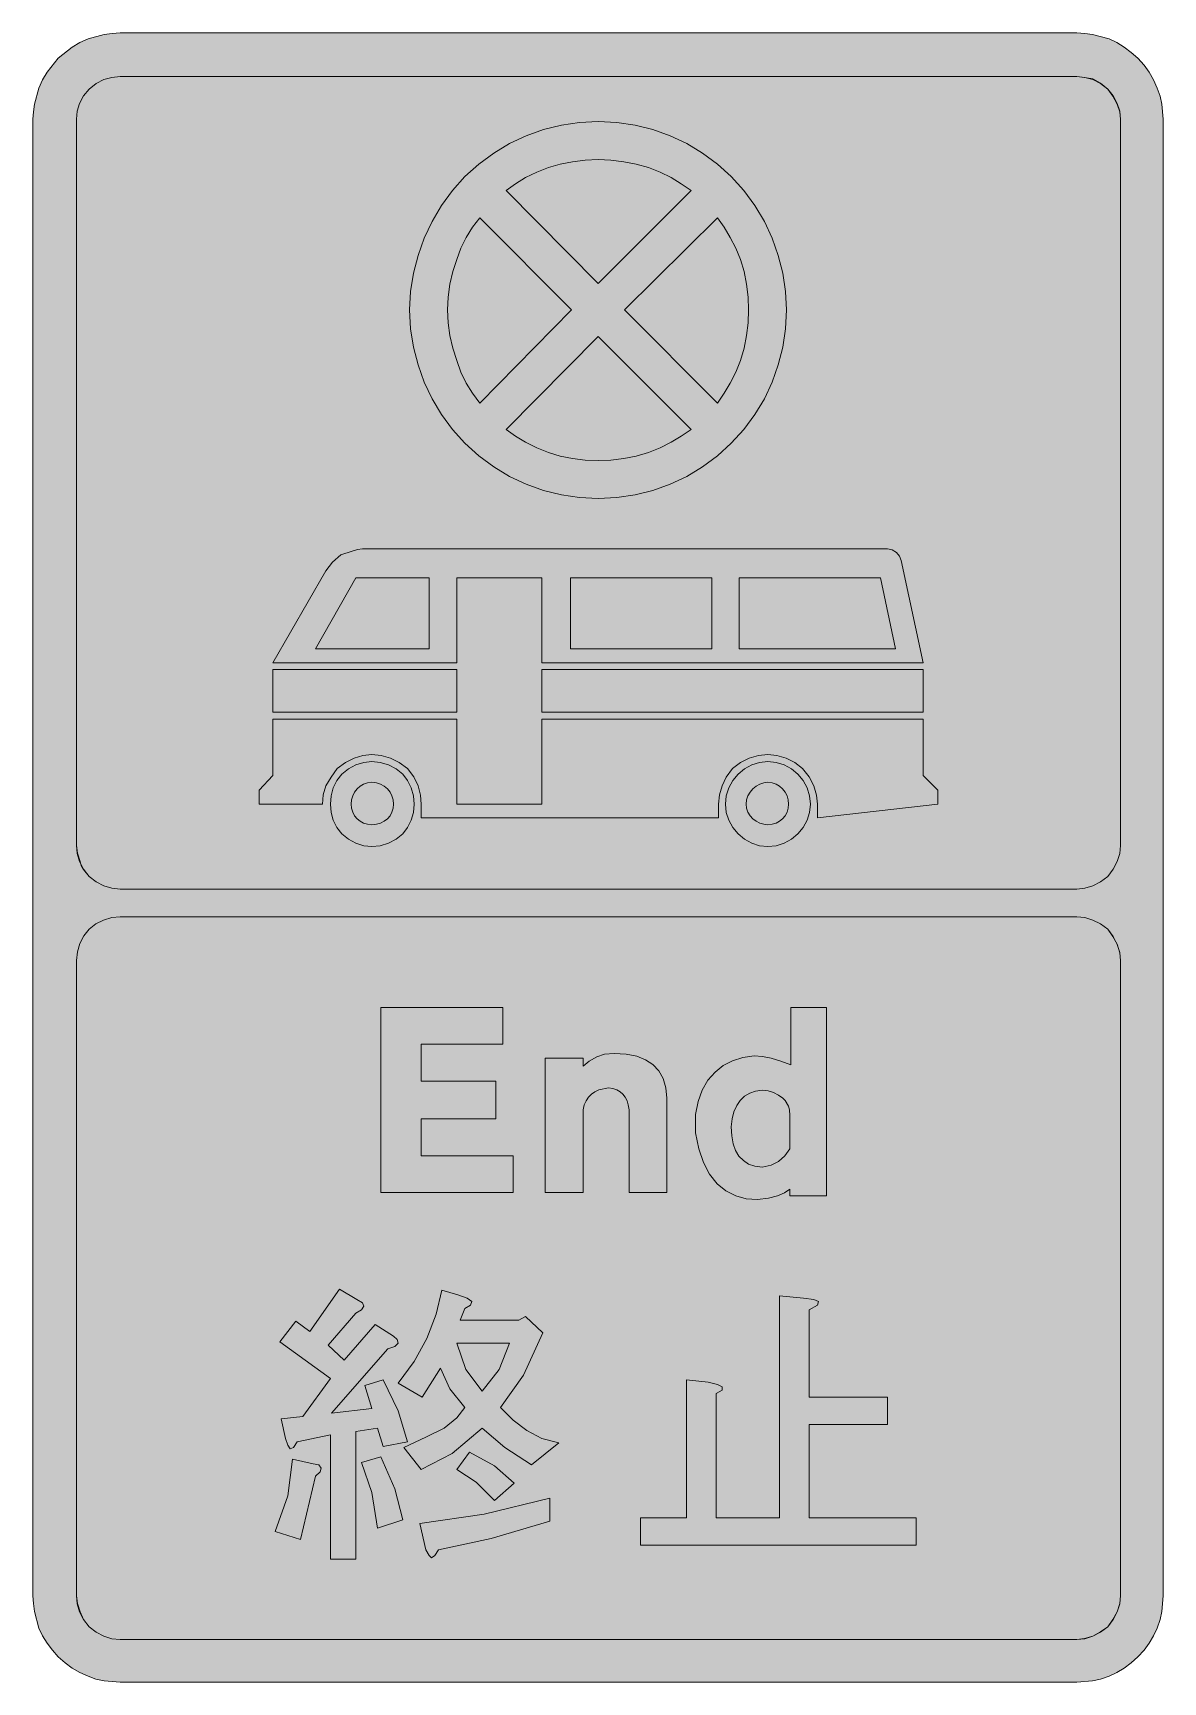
# Model space of a CAD drawing. Header units: metres. Extents: x 196 to 373, y 6 to 264.
import ezdxf

# ---------------------------------------------------------------- set-up
doc = ezdxf.new("R2010")
doc.units = ezdxf.units.M
for name, color, linetype, true_color in [('FILL_BLACK_000000', 7, 'Continuous', 0x000000), ('FILL_BLUE_0000FF', 7, 'Continuous', 0x0000ff), ('FILL_RED_FF0000', 7, 'Continuous', 0xff0000), ('FILL_WHITE_FFFFFF', 7, 'Continuous', 0xffffff), ('FILL_YELLOW_FFFF00', 7, 'Continuous', 0xffff00)]:
    doc.layers.add(name, color=color, linetype=linetype, true_color=true_color)

msp = doc.modelspace()

# ---------------------------------------------------------------- hatches: boundary and pattern name
at = {"layer": 'FILL_BLACK_000000', "true_color": 0x000000}
h = msp.add_hatch(color=7, dxfattribs=at)
h.dxf.hatch_style = 1
h.paths.add_polyline_path([(362.27, 263.63), (364.86, 262.98), (366.07, 262.38), (367.25, 261.65), (368.35, 260.83), (369.36, 259.92), (370.34, 258.83), (371.16, 257.72), (371.84, 256.53), (372.42, 255.24), (372.86, 254), (373.14, 252.74), (373.32, 250.38), (373.32, 19.08), (373.14, 16.63), (372.86, 15.36), (372.42, 14.04), (371.84, 12.83), (371.16, 11.66), (370.34, 10.55), (369.36, 9.54), (368.35, 8.56), (367.25, 7.74), (366.07, 7.06), (364.86, 6.48), (363.54, 6.04), (362.27, 5.76), (359.82, 5.58), (209.88, 5.58), (207.36, 5.76), (206.08, 6.04), (204.84, 6.48), (203.55, 7.06), (202.37, 7.74), (201.25, 8.56), (200.16, 9.54), (199.25, 10.55), (198.43, 11.66), (197.7, 12.83), (197.1, 14.04), (196.45, 16.63), (196.26, 17.86), (196.2, 19.08), (196.2, 250.38), (196.26, 251.52), (196.45, 252.74), (197.1, 255.24), (197.7, 256.53), (198.43, 257.72), (200.16, 259.92), (202.37, 261.65), (203.55, 262.38), (204.84, 262.98), (207.36, 263.63), (208.64, 263.82), (209.88, 263.88), (359.82, 263.88), (361.04, 263.82), (362.27, 263.63)])
h.paths.add_polyline_path([(206.13, 255.98), (205.02, 255.06), (204.1, 254.03), (203.49, 252.86), (203.15, 251.62), (203.04, 250.38), (203.04, 136.62), (203.15, 135.38), (203.49, 134.12), (204.1, 132.9), (205.02, 131.76), (206.13, 130.92), (207.32, 130.3), (208.56, 129.91), (209.88, 129.78), (359.82, 129.78), (361.06, 129.91), (362.32, 130.3), (363.54, 130.92), (364.68, 131.76), (365.52, 132.9), (366.14, 134.12), (366.53, 135.38), (366.66, 136.62), (366.66, 250.38), (366.53, 251.62), (366.14, 252.86), (365.52, 254.03), (364.68, 255.06), (363.54, 255.98), (362.32, 256.59), (361.06, 256.93), (359.82, 257.04), (209.88, 257.04), (208.56, 256.93), (207.32, 256.59), (206.13, 255.98)], flags=16)
h.paths.add_polyline_path([(207.25, 124.94), (206.06, 124.32), (205.02, 123.48), (204.18, 122.44), (203.56, 121.25), (203.17, 119.96), (203.04, 118.62), (203.04, 19.08), (203.15, 17.84), (203.49, 16.58), (204.1, 15.36), (205.02, 14.22), (206.13, 13.38), (207.32, 12.76), (208.56, 12.37), (209.88, 12.24), (359.82, 12.24), (361.06, 12.37), (362.32, 12.76), (363.54, 13.38), (364.68, 14.22), (365.52, 15.36), (366.14, 16.58), (366.53, 17.84), (366.66, 19.08), (366.66, 118.62), (366.53, 119.81), (366.12, 121.14), (365.47, 122.38), (364.68, 123.48), (363.54, 124.32), (362.32, 124.94), (361.06, 125.33), (359.82, 125.46), (209.88, 125.46), (208.54, 125.33), (207.25, 124.94)], flags=16)
h = msp.add_hatch(color=7, dxfattribs=at)
h.dxf.hatch_style = 1
h.paths.add_polyline_path([(332.28, 181.26), (335.7, 165.24), (275.94, 165.24), (275.94, 178.56), (262.62, 178.56), (262.62, 165.24), (233.82, 165.24), (242.1, 179.64), (243.13, 180.97), (244.44, 182.16), (246.24, 182.7), (247.05, 182.95), (247.86, 183.06), (330.12, 183.06), (330.89, 182.91), (331.54, 182.5), (332.02, 181.92), (332.28, 181.26)])
h.paths.add_polyline_path([(302.58, 178.56), (280.44, 178.56), (280.44, 167.4), (302.58, 167.4), (302.58, 178.56)], flags=16)
h.paths.add_polyline_path([(331.38, 167.4), (329.04, 178.56), (306.9, 178.56), (306.9, 167.4), (331.38, 167.4)], flags=16)
h.paths.add_polyline_path([(246.78, 178.56), (240.48, 167.4), (258.3, 167.4), (258.3, 178.56), (246.78, 178.56)], flags=16)
h = msp.add_hatch(color=7, dxfattribs=at)
h.dxf.hatch_style = 1
h.paths.add_polyline_path([(262.62, 164.16), (262.62, 157.5), (233.82, 157.5), (233.82, 164.16), (262.62, 164.16)])
h = msp.add_hatch(color=7, dxfattribs=at)
h.dxf.hatch_style = 1
h.paths.add_polyline_path([(335.7, 164.16), (335.7, 157.5), (275.94, 157.5), (275.94, 164.16), (335.7, 164.16)])
h = msp.add_hatch(color=7, dxfattribs=at)
h.dxf.hatch_style = 1
h.paths.add_polyline_path([(338.04, 145.26), (338.04, 143.1), (319.14, 140.94), (319.14, 143.1), (319, 144.5), (318.58, 145.96), (317.85, 147.38), (316.8, 148.68), (315.6, 149.63), (314.23, 150.3), (312.8, 150.71), (311.4, 150.84), (309.92, 150.71), (308.47, 150.3), (307.1, 149.63), (305.82, 148.68), (304.87, 147.33), (304.2, 145.98), (303.79, 144.54), (303.66, 143.1), (303.66, 140.94), (257.04, 140.94), (257.04, 143.1), (256.93, 144.5), (256.57, 145.96), (255.9, 147.38), (254.88, 148.68), (253.6, 149.63), (252.22, 150.3), (250.78, 150.71), (249.3, 150.84), (247.92, 150.71), (246.53, 150.3), (245.17, 149.63), (243.9, 148.68), (242.93, 147.33), (242.1, 145.98), (241.69, 144.54), (241.56, 143.1), (231.66, 143.1), (231.66, 145.26), (233.82, 147.6), (233.82, 156.42), (262.62, 156.42), (262.62, 143.1), (275.94, 143.1), (275.94, 156.42), (335.7, 156.42), (335.7, 147.6), (338.04, 145.26)])
h = msp.add_hatch(color=7, dxfattribs=at)
h.dxf.hatch_style = 1
h.paths.add_polyline_path([(255.47, 140.56), (254.9, 139.43), (254.16, 138.42), (253.12, 137.58), (251.93, 136.96), (250.64, 136.57), (249.3, 136.44), (248.06, 136.57), (246.83, 136.96), (245.66, 137.58), (244.62, 138.42), (243.81, 139.43), (243.25, 140.56), (242.92, 141.79), (242.82, 143.1), (242.92, 144.41), (243.25, 145.64), (243.81, 146.77), (244.62, 147.78), (245.66, 148.62), (246.83, 149.24), (248.06, 149.63), (249.3, 149.76), (250.64, 149.63), (251.93, 149.24), (253.12, 148.62), (254.16, 147.78), (254.9, 146.77), (255.47, 145.64), (255.83, 144.41), (255.96, 143.1), (255.83, 141.79), (255.47, 140.56)])
h.paths.add_polyline_path([(252.46, 144.39), (252.16, 144.97), (251.75, 145.48), (251.25, 145.91), (250.67, 146.24), (250.02, 146.45), (249.3, 146.52), (248.64, 146.45), (248.03, 146.24), (247.48, 145.91), (247.01, 145.48), (246.61, 144.97), (246.31, 144.39), (246.13, 143.76), (246.06, 143.1), (246.13, 142.44), (246.31, 141.83), (246.61, 141.28), (247.01, 140.8), (247.48, 140.41), (248.03, 140.11), (248.64, 139.93), (249.3, 139.86), (250.02, 139.93), (250.67, 140.11), (251.25, 140.41), (251.75, 140.8), (252.16, 141.28), (252.46, 141.83), (252.65, 142.44), (252.72, 143.1), (252.65, 143.76), (252.46, 144.39)], flags=16)
h = msp.add_hatch(color=7, dxfattribs=at)
h.dxf.hatch_style = 1
h.paths.add_polyline_path([(317.54, 140.56), (316.92, 139.43), (316.08, 138.42), (315.07, 137.58), (313.94, 136.96), (312.71, 136.57), (311.4, 136.44), (310.09, 136.57), (308.86, 136.96), (307.73, 137.58), (306.72, 138.42), (305.88, 139.43), (305.26, 140.56), (304.87, 141.79), (304.74, 143.1), (304.87, 144.41), (305.26, 145.64), (305.88, 146.77), (306.72, 147.78), (307.73, 148.62), (308.86, 149.24), (310.09, 149.63), (311.4, 149.76), (312.71, 149.63), (313.94, 149.24), (315.07, 148.62), (316.08, 147.78), (316.92, 146.77), (317.54, 145.64), (317.93, 144.41), (318.06, 143.1), (317.93, 141.79), (317.54, 140.56)])
h.paths.add_polyline_path([(314.39, 144.39), (314.09, 144.97), (313.69, 145.48), (313.22, 145.91), (312.67, 146.24), (312.06, 146.45), (311.4, 146.52), (310.74, 146.45), (310.11, 146.24), (309.53, 145.91), (309.01, 145.48), (308.59, 144.97), (308.26, 144.39), (308.05, 143.76), (307.98, 143.1), (308.05, 142.44), (308.26, 141.83), (308.59, 141.28), (309.01, 140.8), (309.53, 140.41), (310.11, 140.11), (310.74, 139.93), (311.4, 139.86), (312.06, 139.93), (312.67, 140.11), (313.22, 140.41), (313.69, 140.8), (314.09, 141.28), (314.39, 141.83), (314.57, 142.44), (314.64, 143.1), (314.57, 143.76), (314.39, 144.39)], flags=16)
h = msp.add_hatch(color=7, dxfattribs=at)
h.dxf.hatch_style = 1
h.paths.add_polyline_path([(257.04, 88.02), (271.44, 88.02), (271.44, 82.26), (250.74, 82.26), (250.74, 111.24), (269.82, 111.24), (269.82, 105.48), (257.04, 105.48), (257.04, 99.72), (268.74, 99.72), (268.74, 93.78), (257.04, 93.78), (257.04, 88.02)])
h = msp.add_hatch(color=7, dxfattribs=at)
h.dxf.hatch_style = 1
h.paths.add_polyline_path([(320.58, 111.24), (320.58, 81.72), (314.82, 81.72), (314.82, 82.8), (314.01, 82.19), (312.91, 81.72), (311.5, 81.38), (309.78, 81.18), (308, 81.28), (306.34, 81.72), (304.81, 82.51), (303.44, 83.63), (302.25, 85.11), (301.27, 86.93), (300.54, 89.1), (300.06, 91.62), (300.06, 94.5), (300.46, 96.53), (301.11, 98.31), (302, 99.84), (303.1, 101.12), (304.39, 102.14), (305.86, 102.9), (307.48, 103.42), (309.24, 103.68), (310.52, 103.58), (311.92, 103.3), (313.42, 102.84), (315, 102.24), (315, 111.24), (320.58, 111.24)])
h.paths.add_polyline_path([(314.8, 95.18), (314.64, 95.76), (314.1, 96.66), (313.74, 97.02), (313.03, 97.52), (312.26, 97.92), (311.41, 98.18), (310.5, 98.28), (309.47, 98.13), (308.55, 97.81), (307.74, 97.33), (307.06, 96.68), (306.5, 95.88), (306.07, 94.91), (305.78, 93.79), (305.64, 92.52), (305.72, 91.12), (305.94, 89.89), (306.32, 88.83), (306.85, 87.95), (307.54, 87.25), (308.37, 86.72), (309.36, 86.38), (310.5, 86.22), (311.88, 86.52), (313.07, 87.12), (314.04, 87.99), (314.82, 89.1), (314.82, 94.32), (314.8, 95.18)], flags=16)
h = msp.add_hatch(color=7, dxfattribs=at)
h.dxf.hatch_style = 1
h.paths.add_polyline_path([(289.51, 95.98), (289.32, 96.64), (289.04, 97.2), (288.67, 97.67), (288.23, 98.05), (287.7, 98.33), (287.08, 98.53), (286.38, 98.64), (284.9, 98.33), (284.27, 98.05), (283.72, 97.67), (283.26, 97.2), (282.89, 96.64), (282.6, 95.98), (282.42, 95.22), (282.42, 82.26), (276.48, 82.26), (276.48, 103.32), (282.42, 103.32), (282.42, 102.06), (283.36, 102.85), (284.58, 103.5), (285.79, 103.91), (287.28, 104.04), (289.18, 103.93), (290.83, 103.6), (292.23, 103.05), (293.38, 102.29), (294.28, 101.3), (294.95, 100.09), (295.37, 98.67), (295.56, 97.02), (295.56, 82.26), (289.62, 82.26), (289.62, 94.5), (289.62, 94.57), (289.62, 94.68), (289.62, 95.04), (289.62, 95.11), (289.62, 95.22), (289.51, 95.98)])
h = msp.add_hatch(color=7, dxfattribs=at)
h.dxf.hatch_style = 1
h.paths.add_polyline_path([(247.86, 64.98), (248.04, 64.44), (247.68, 63.9), (246.78, 63.36), (242.46, 58.32), (244.98, 55.98), (249.84, 61.56), (252.72, 59.76), (253.26, 59.22), (253.44, 58.68), (252.9, 58.14), (251.82, 57.78), (243, 47.7), (249.3, 48.42), (248.22, 52.02), (251.1, 52.92), (253.44, 48.06), (254.88, 43.2), (251.1, 42.48), (250.2, 45.36), (246.78, 44.82), (246.78, 24.84), (242.82, 24.84), (242.82, 44.28), (237.6, 43.2), (237.06, 42.3), (236.52, 42.12), (236.16, 42.66), (235.8, 43.74), (235.08, 46.8), (238.5, 47.16), (242.82, 53.1), (234.9, 58.86), (237.42, 62.1), (239.58, 60.48), (244.26, 67.14), (246.96, 65.52), (247.86, 64.98)])
h = msp.add_hatch(color=7, dxfattribs=at)
h.dxf.hatch_style = 1
h.paths.add_polyline_path([(264.96, 65.16), (264.78, 64.62), (263.88, 64.08), (263.16, 62.28), (272.34, 62.28), (273.42, 62.82), (276.12, 60.3), (273.06, 53.64), (269.46, 48.6), (271.44, 46.62), (273.6, 45), (275.94, 43.74), (278.64, 43.02), (274.32, 39.6), (270.18, 42.3), (266.58, 45.36), (261.9, 41.4), (257.04, 38.88), (254.34, 42.3), (257.76, 43.92), (260.64, 45.36), (262.62, 46.98), (263.88, 48.6), (261.54, 51.48), (260.1, 54.72), (257.22, 50.22), (253.44, 52.38), (255.96, 55.8), (257.94, 59.4), (259.38, 63.18), (260.28, 66.96), (262.8, 66.24), (264.24, 65.7), (264.96, 65.16)])
h.paths.add_polyline_path([(266.58, 51.12), (269.28, 54.54), (270.9, 58.68), (262.62, 58.68), (264.06, 54.54), (266.58, 51.12)], flags=16)
h = msp.add_hatch(color=7, dxfattribs=at)
h.dxf.hatch_style = 1
h.paths.add_polyline_path([(318.6, 65.52), (319.32, 65.16), (319.14, 64.62), (317.88, 63.9), (317.88, 50.22), (330.12, 50.22), (330.12, 45.9), (317.88, 45.9), (317.88, 31.32), (334.62, 31.32), (334.62, 27), (291.42, 27), (291.42, 31.32), (298.62, 31.32), (298.62, 52.92), (302.04, 52.56), (303.48, 52.2), (304.2, 51.84), (304.2, 51.3), (303.3, 50.76), (303.3, 31.32), (313.2, 31.32), (313.2, 66.06), (316.98, 65.7), (318.6, 65.52)])
h = msp.add_hatch(color=7, dxfattribs=at)
h.dxf.hatch_style = 1
h.paths.add_polyline_path([(268.56, 39.42), (271.62, 36.72), (268.56, 34.02), (265.68, 36.9), (262.62, 38.88), (264.6, 41.58), (268.56, 39.42)])
h = msp.add_hatch(color=7, dxfattribs=at)
h.dxf.hatch_style = 1
h.paths.add_polyline_path([(241.02, 39.6), (241.38, 39.06), (241.2, 38.52), (240.48, 37.8), (238.14, 27.9), (234.18, 29.16), (236.16, 34.74), (236.88, 40.5), (240.12, 39.78), (241.02, 39.6)])
h = msp.add_hatch(color=7, dxfattribs=at)
h.dxf.hatch_style = 1
h.paths.add_polyline_path([(252.9, 35.82), (254.16, 30.96), (250.2, 29.7), (249.3, 35.28), (247.68, 39.96), (250.74, 40.86), (252.9, 35.82)])
h = msp.add_hatch(color=7, dxfattribs=at)
h.dxf.hatch_style = 1
h.paths.add_polyline_path([(266.94, 31.86), (277.2, 34.38), (277.2, 30.78), (268.02, 28.08), (259.74, 26.28), (259.2, 25.38), (258.66, 25.02), (258.3, 25.38), (257.76, 26.28), (256.86, 30.42), (266.94, 31.86)])
at = {"layer": 'FILL_BLUE_0000FF', "true_color": 0x0000ff}
h = msp.add_hatch(color=7, dxfattribs=at)
h.dxf.hatch_style = 1
h.paths.add_polyline_path([(271.81, 240.26), (273.42, 241.22), (275.17, 242.08), (277.02, 242.82), (278.84, 243.32), (280.75, 243.72), (282.74, 243.98), (284.76, 244.08), (286.78, 243.98), (288.79, 243.72), (290.76, 243.32), (292.68, 242.82), (294.51, 242.08), (296.21, 241.22), (297.82, 240.26), (299.34, 239.22), (284.76, 224.64), (270.36, 239.22), (271.81, 240.26)])
h = msp.add_hatch(color=7, dxfattribs=at)
h.dxf.hatch_style = 1
h.paths.add_polyline_path([(265.08, 207.44), (264.08, 209.05), (263.26, 210.75), (262.62, 212.58), (262.02, 214.5), (261.56, 216.47), (261.28, 218.48), (261.18, 220.5), (261.28, 222.52), (261.56, 224.53), (262.02, 226.5), (262.62, 228.42), (263.26, 230.17), (264.08, 231.86), (265.08, 233.46), (266.22, 234.9), (280.62, 220.5), (266.22, 205.92), (265.08, 207.44)])
h = msp.add_hatch(color=7, dxfattribs=at)
h.dxf.hatch_style = 1
h.paths.add_polyline_path([(288.9, 220.5), (303.48, 234.9), (304.52, 233.46), (305.48, 231.86), (306.34, 230.17), (307.08, 228.42), (307.66, 226.5), (308.05, 224.53), (308.27, 222.52), (308.34, 220.5), (308.27, 218.48), (308.05, 216.47), (307.66, 214.5), (307.08, 212.58), (306.34, 210.75), (305.48, 209.05), (304.52, 207.44), (303.48, 205.92), (288.9, 220.5)])
h = msp.add_hatch(color=7, dxfattribs=at)
h.dxf.hatch_style = 1
h.paths.add_polyline_path([(284.76, 216.36), (299.34, 201.78), (297.82, 200.74), (296.21, 199.78), (294.51, 198.92), (292.68, 198.18), (290.76, 197.6), (288.79, 197.21), (286.78, 196.99), (284.76, 196.92), (282.74, 196.99), (280.75, 197.21), (278.84, 197.6), (277.02, 198.18), (275.17, 198.92), (273.42, 199.78), (271.81, 200.74), (270.36, 201.78), (284.76, 216.36)])
at = {"layer": 'FILL_RED_FF0000', "true_color": 0xff0000}
h = msp.add_hatch(color=7, dxfattribs=at)
h.dxf.hatch_style = 1
h.paths.add_polyline_path([(314.14, 217.56), (313.71, 214.68), (313.02, 211.88), (312.05, 209.18), (310.83, 206.59), (309.34, 204.12), (307.61, 201.79), (305.64, 199.62), (303.47, 197.65), (301.14, 195.92), (298.67, 194.43), (296.08, 193.21), (293.38, 192.24), (290.58, 191.55), (287.7, 191.12), (284.76, 190.98), (281.87, 191.12), (279.02, 191.55), (276.22, 192.24), (273.51, 193.21), (270.9, 194.43), (268.41, 195.92), (266.06, 197.65), (263.88, 199.62), (261.96, 201.79), (260.25, 204.12), (258.77, 206.59), (257.53, 209.18), (256.55, 211.88), (255.83, 214.68), (255.39, 217.56), (255.24, 220.5), (255.39, 223.39), (255.83, 226.24), (256.55, 229.04), (257.53, 231.75), (258.77, 234.36), (260.25, 236.85), (261.96, 239.2), (263.88, 241.38), (266.06, 243.35), (268.41, 245.08), (270.9, 246.57), (273.51, 247.79), (276.22, 248.76), (279.02, 249.45), (281.87, 249.88), (284.76, 250.02), (287.7, 249.88), (290.58, 249.45), (293.38, 248.76), (296.08, 247.79), (298.67, 246.57), (301.14, 245.08), (303.47, 243.35), (305.64, 241.38), (307.61, 239.2), (309.34, 236.85), (310.83, 234.36), (312.05, 231.75), (313.02, 229.04), (313.71, 226.24), (314.14, 223.39), (314.28, 220.5), (314.14, 217.56)])
at = {"layer": 'FILL_WHITE_FFFFFF', "true_color": 0xffffff}
h = msp.add_hatch(color=7, dxfattribs=at)
h.dxf.hatch_style = 1
h.paths.add_polyline_path([(359.82, 125.46), (361.06, 125.33), (362.32, 124.94), (363.54, 124.32), (364.68, 123.48), (365.52, 122.34), (366.14, 121.12), (366.53, 119.86), (366.66, 118.62), (366.66, 19.08), (366.53, 17.89), (366.12, 16.56), (365.47, 15.39), (364.68, 14.22), (363.51, 13.43), (362.34, 12.78), (361.01, 12.38), (359.82, 12.24), (209.88, 12.24), (208.56, 12.37), (207.32, 12.76), (206.13, 13.38), (205.02, 14.22), (204.1, 15.39), (203.58, 16.56), (203.18, 17.89), (203.04, 19.08), (203.04, 118.62), (203.17, 119.96), (203.56, 121.25), (204.18, 122.44), (205.02, 123.48), (206.06, 124.32), (207.25, 124.94), (208.54, 125.33), (209.88, 125.46), (359.82, 125.46)])
at = {"layer": 'FILL_YELLOW_FFFF00', "true_color": 0xffff00}
h = msp.add_hatch(color=7, dxfattribs=at)
h.dxf.hatch_style = 1
h.paths.add_polyline_path([(359.82, 257.04), (361.01, 256.93), (362.34, 256.68), (363.51, 256), (364.68, 255.06), (365.47, 253.96), (366.12, 252.72), (366.53, 251.55), (366.66, 250.38), (366.66, 136.62), (366.53, 135.38), (366.14, 134.12), (365.52, 132.9), (364.68, 131.76), (363.54, 130.92), (362.32, 130.3), (361.06, 129.91), (359.82, 129.78), (209.88, 129.78), (208.56, 129.91), (207.32, 130.3), (206.13, 130.92), (205.02, 131.76), (204.1, 132.86), (203.78, 133.46), (203.58, 134.1), (203.18, 135.43), (203.04, 136.62), (203.04, 250.38), (203.15, 251.62), (203.49, 252.85), (204.1, 254.02), (205.02, 255.06), (206.13, 255.98), (207.32, 256.59), (208.56, 256.93), (209.88, 257.04), (359.82, 257.04)])

# ---------------------------------------------------------------- linework, layer by layer
at = {"layer": 'FILL_BLACK_000000', "lineweight": 0, "true_color": 0x000000}
for points in [[(362.27, 263.63), (364.86, 262.98), (366.07, 262.38), (367.25, 261.65), (368.35, 260.83), (369.36, 259.92), (370.34, 258.83), (371.16, 257.72), (371.84, 256.53), (372.42, 255.24), (372.86, 254), (373.14, 252.74), (373.32, 250.38), (373.32, 19.08), (373.14, 16.63), (372.86, 15.36), (372.42, 14.04), (371.84, 12.83), (371.16, 11.66), (370.34, 10.55), (369.36, 9.54), (368.35, 8.56), (367.25, 7.74), (366.07, 7.06), (364.86, 6.48), (363.54, 6.04), (362.27, 5.76), (359.82, 5.58), (209.88, 5.58), (207.36, 5.76), (206.08, 6.04), (204.84, 6.48), (203.55, 7.06), (202.37, 7.74), (201.25, 8.56), (200.16, 9.54), (199.25, 10.55), (198.43, 11.66), (197.7, 12.83), (197.1, 14.04), (196.45, 16.63), (196.26, 17.86), (196.2, 19.08), (196.2, 250.38), (196.26, 251.52), (196.45, 252.74), (197.1, 255.24), (197.7, 256.53), (198.43, 257.72), (200.16, 259.92), (202.37, 261.65), (203.55, 262.38), (204.84, 262.98), (207.36, 263.63), (208.64, 263.82), (209.88, 263.88), (359.82, 263.88), (361.04, 263.82)], [(206.13, 255.98), (205.02, 255.06), (204.1, 254.03), (203.49, 252.86), (203.15, 251.62), (203.04, 250.38), (203.04, 136.62), (203.15, 135.38), (203.49, 134.12), (204.1, 132.9), (205.02, 131.76), (206.13, 130.92), (207.32, 130.3), (208.56, 129.91), (209.88, 129.78), (359.82, 129.78), (361.06, 129.91), (362.32, 130.3), (363.54, 130.92), (364.68, 131.76), (365.52, 132.9), (366.14, 134.12), (366.53, 135.38), (366.66, 136.62), (366.66, 250.38), (366.53, 251.62), (366.14, 252.86), (365.52, 254.03), (364.68, 255.06), (363.54, 255.98), (362.32, 256.59), (361.06, 256.93), (359.82, 257.04), (209.88, 257.04), (208.56, 256.93), (207.32, 256.59)], [(332.28, 181.26), (335.7, 165.24), (275.94, 165.24), (275.94, 178.56), (262.62, 178.56), (262.62, 165.24), (233.82, 165.24), (242.1, 179.64), (243.13, 180.97), (244.44, 182.16), (246.24, 182.7), (247.05, 182.95), (247.86, 183.06), (330.12, 183.06), (330.89, 182.91), (331.54, 182.5), (332.02, 181.92)], [(246.78, 178.56), (240.48, 167.4), (258.3, 167.4), (258.3, 178.56)], [(302.58, 178.56), (280.44, 178.56), (280.44, 167.4), (302.58, 167.4)], [(331.38, 167.4), (329.04, 178.56), (306.9, 178.56), (306.9, 167.4)], [(262.62, 164.16), (262.62, 157.5), (233.82, 157.5), (233.82, 164.16)], [(335.7, 164.16), (335.7, 157.5), (275.94, 157.5), (275.94, 164.16)], [(338.04, 145.26), (338.04, 143.1), (319.14, 140.94), (319.14, 143.1), (319, 144.5), (318.58, 145.96), (317.85, 147.38), (316.8, 148.68), (315.6, 149.63), (314.23, 150.3), (312.8, 150.71), (311.4, 150.84), (309.92, 150.71), (308.47, 150.3), (307.1, 149.63), (305.82, 148.68), (304.87, 147.33), (304.2, 145.98), (303.79, 144.54), (303.66, 143.1), (303.66, 140.94), (257.04, 140.94), (257.04, 143.1), (256.93, 144.5), (256.57, 145.96), (255.9, 147.38), (254.88, 148.68), (253.6, 149.63), (252.22, 150.3), (250.78, 150.71), (249.3, 150.84), (247.92, 150.71), (246.53, 150.3), (245.17, 149.63), (243.9, 148.68), (242.93, 147.33), (242.1, 145.98), (241.69, 144.54), (241.56, 143.1), (231.66, 143.1), (231.66, 145.26), (233.82, 147.6), (233.82, 156.42), (262.62, 156.42), (262.62, 143.1), (275.94, 143.1), (275.94, 156.42), (335.7, 156.42), (335.7, 147.6)], [(255.47, 140.56), (254.9, 139.43), (254.16, 138.42), (253.12, 137.58), (251.93, 136.96), (250.64, 136.57), (249.3, 136.44), (248.06, 136.57), (246.83, 136.96), (245.66, 137.58), (244.62, 138.42), (243.81, 139.43), (243.25, 140.56), (242.92, 141.79), (242.82, 143.1), (242.92, 144.41), (243.25, 145.64), (243.81, 146.77), (244.62, 147.78), (245.66, 148.62), (246.83, 149.24), (248.06, 149.63), (249.3, 149.76), (250.64, 149.63), (251.93, 149.24), (253.12, 148.62), (254.16, 147.78), (254.9, 146.77), (255.47, 145.64), (255.83, 144.41), (255.96, 143.1), (255.83, 141.79)], [(317.54, 140.56), (316.92, 139.43), (316.08, 138.42), (315.07, 137.58), (313.94, 136.96), (312.71, 136.57), (311.4, 136.44), (310.09, 136.57), (308.86, 136.96), (307.73, 137.58), (306.72, 138.42), (305.88, 139.43), (305.26, 140.56), (304.87, 141.79), (304.74, 143.1), (304.87, 144.41), (305.26, 145.64), (305.88, 146.77), (306.72, 147.78), (307.73, 148.62), (308.86, 149.24), (310.09, 149.63), (311.4, 149.76), (312.71, 149.63), (313.94, 149.24), (315.07, 148.62), (316.08, 147.78), (316.92, 146.77), (317.54, 145.64), (317.93, 144.41), (318.06, 143.1), (317.93, 141.79)], [(252.46, 144.39), (252.16, 144.97), (251.75, 145.48), (251.25, 145.91), (250.67, 146.24), (250.02, 146.45), (249.3, 146.52), (248.64, 146.45), (248.03, 146.24), (247.48, 145.91), (247.01, 145.48), (246.61, 144.97), (246.31, 144.39), (246.13, 143.76), (246.06, 143.1), (246.13, 142.44), (246.31, 141.83), (246.61, 141.28), (247.01, 140.8), (247.48, 140.41), (248.03, 140.11), (248.64, 139.93), (249.3, 139.86), (250.02, 139.93), (250.67, 140.11), (251.25, 140.41), (251.75, 140.8), (252.16, 141.28), (252.46, 141.83), (252.65, 142.44), (252.72, 143.1), (252.65, 143.76)], [(314.39, 144.39), (314.09, 144.97), (313.69, 145.48), (313.22, 145.91), (312.67, 146.24), (312.06, 146.45), (311.4, 146.52), (310.74, 146.45), (310.11, 146.24), (309.53, 145.91), (309.01, 145.48), (308.59, 144.97), (308.26, 144.39), (308.05, 143.76), (307.98, 143.1), (308.05, 142.44), (308.26, 141.83), (308.59, 141.28), (309.01, 140.8), (309.53, 140.41), (310.11, 140.11), (310.74, 139.93), (311.4, 139.86), (312.06, 139.93), (312.67, 140.11), (313.22, 140.41), (313.69, 140.8), (314.09, 141.28), (314.39, 141.83), (314.57, 142.44), (314.64, 143.1), (314.57, 143.76)], [(207.25, 124.94), (206.06, 124.32), (205.02, 123.48), (204.18, 122.44), (203.56, 121.25), (203.17, 119.96), (203.04, 118.62), (203.04, 19.08), (203.15, 17.84), (203.49, 16.58), (204.1, 15.36), (205.02, 14.22), (206.13, 13.38), (207.32, 12.76), (208.56, 12.37), (209.88, 12.24), (359.82, 12.24), (361.06, 12.37), (362.32, 12.76), (363.54, 13.38), (364.68, 14.22), (365.52, 15.36), (366.14, 16.58), (366.53, 17.84), (366.66, 19.08), (366.66, 118.62), (366.53, 119.81), (366.12, 121.14), (365.47, 122.38), (364.68, 123.48), (363.54, 124.32), (362.32, 124.94), (361.06, 125.33), (359.82, 125.46), (209.88, 125.46), (208.54, 125.33)], [(257.04, 88.02), (271.44, 88.02), (271.44, 82.26), (250.74, 82.26), (250.74, 111.24), (269.82, 111.24), (269.82, 105.48), (257.04, 105.48), (257.04, 99.72), (268.74, 99.72), (268.74, 93.78), (257.04, 93.78)], [(320.58, 111.24), (320.58, 81.72), (314.82, 81.72), (314.82, 82.8), (314.01, 82.19), (312.91, 81.72), (311.5, 81.38), (309.78, 81.18), (308, 81.28), (306.34, 81.72), (304.81, 82.51), (303.44, 83.63), (302.25, 85.11), (301.27, 86.93), (300.54, 89.1), (300.06, 91.62), (300.06, 94.5), (300.46, 96.53), (301.11, 98.31), (302, 99.84), (303.1, 101.12), (304.39, 102.14), (305.86, 102.9), (307.48, 103.42), (309.24, 103.68), (310.52, 103.58), (311.92, 103.3), (313.42, 102.84), (315, 102.24), (315, 111.24)], [(289.51, 95.98), (289.32, 96.64), (289.04, 97.2), (288.67, 97.67), (288.23, 98.05), (287.7, 98.33), (287.08, 98.53), (286.38, 98.64), (284.9, 98.33), (284.27, 98.05), (283.72, 97.67), (283.26, 97.2), (282.89, 96.64), (282.6, 95.98), (282.42, 95.22), (282.42, 82.26), (276.48, 82.26), (276.48, 103.32), (282.42, 103.32), (282.42, 102.06), (283.36, 102.85), (284.58, 103.5), (285.79, 103.91), (287.28, 104.04), (289.18, 103.93), (290.83, 103.6), (292.23, 103.05), (293.38, 102.29), (294.28, 101.3), (294.95, 100.09), (295.37, 98.67), (295.56, 97.02), (295.56, 82.26), (289.62, 82.26), (289.62, 94.5), (289.62, 94.57), (289.62, 94.68), (289.62, 95.04), (289.62, 95.11), (289.62, 95.22)], [(314.8, 95.18), (314.64, 95.76), (314.1, 96.66), (313.74, 97.02), (313.03, 97.52), (312.26, 97.92), (311.41, 98.18), (310.5, 98.28), (309.47, 98.13), (308.55, 97.81), (307.74, 97.33), (307.06, 96.68), (306.5, 95.88), (306.07, 94.91), (305.78, 93.79), (305.64, 92.52), (305.72, 91.12), (305.94, 89.89), (306.32, 88.83), (306.85, 87.95), (307.54, 87.25), (308.37, 86.72), (309.36, 86.38), (310.5, 86.22), (311.88, 86.52), (313.07, 87.12), (314.04, 87.99), (314.82, 89.1), (314.82, 94.32)], [(247.86, 64.98), (248.04, 64.44), (247.68, 63.9), (246.78, 63.36), (242.46, 58.32), (244.98, 55.98), (249.84, 61.56), (252.72, 59.76), (253.26, 59.22), (253.44, 58.68), (252.9, 58.14), (251.82, 57.78), (243, 47.7), (249.3, 48.42), (248.22, 52.02), (251.1, 52.92), (253.44, 48.06), (254.88, 43.2), (251.1, 42.48), (250.2, 45.36), (246.78, 44.82), (246.78, 24.84), (242.82, 24.84), (242.82, 44.28), (237.6, 43.2), (237.06, 42.3), (236.52, 42.12), (236.16, 42.66), (235.8, 43.74), (235.08, 46.8), (238.5, 47.16), (242.82, 53.1), (234.9, 58.86), (237.42, 62.1), (239.58, 60.48), (244.26, 67.14), (246.96, 65.52)], [(264.96, 65.16), (264.78, 64.62), (263.88, 64.08), (263.16, 62.28), (272.34, 62.28), (273.42, 62.82), (276.12, 60.3), (273.06, 53.64), (269.46, 48.6), (271.44, 46.62), (273.6, 45), (275.94, 43.74), (278.64, 43.02), (274.32, 39.6), (270.18, 42.3), (266.58, 45.36), (261.9, 41.4), (257.04, 38.88), (254.34, 42.3), (257.76, 43.92), (260.64, 45.36), (262.62, 46.98), (263.88, 48.6), (261.54, 51.48), (260.1, 54.72), (257.22, 50.22), (253.44, 52.38), (255.96, 55.8), (257.94, 59.4), (259.38, 63.18), (260.28, 66.96), (262.8, 66.24), (264.24, 65.7)], [(318.6, 65.52), (319.32, 65.16), (319.14, 64.62), (317.88, 63.9), (317.88, 50.22), (330.12, 50.22), (330.12, 45.9), (317.88, 45.9), (317.88, 31.32), (334.62, 31.32), (334.62, 27), (291.42, 27), (291.42, 31.32), (298.62, 31.32), (298.62, 52.92), (302.04, 52.56), (303.48, 52.2), (304.2, 51.84), (304.2, 51.3), (303.3, 50.76), (303.3, 31.32), (313.2, 31.32), (313.2, 66.06), (316.98, 65.7)], [(266.58, 51.12), (269.28, 54.54), (270.9, 58.68), (262.62, 58.68), (264.06, 54.54)], [(268.56, 39.42), (271.62, 36.72), (268.56, 34.02), (265.68, 36.9), (262.62, 38.88), (264.6, 41.58)], [(241.02, 39.6), (241.38, 39.06), (241.2, 38.52), (240.48, 37.8), (238.14, 27.9), (234.18, 29.16), (236.16, 34.74), (236.88, 40.5), (240.12, 39.78)], [(252.9, 35.82), (254.16, 30.96), (250.2, 29.7), (249.3, 35.28), (247.68, 39.96), (250.74, 40.86)], [(266.94, 31.86), (277.2, 34.38), (277.2, 30.78), (268.02, 28.08), (259.74, 26.28), (259.2, 25.38), (258.66, 25.02), (258.3, 25.38), (257.76, 26.28), (256.86, 30.42)]]:
    msp.add_lwpolyline(points, close=True, dxfattribs=at)
at = {"layer": 'FILL_BLUE_0000FF', "lineweight": 0, "true_color": 0x0000ff}
for points in [[(271.81, 240.26), (273.42, 241.22), (275.17, 242.08), (277.02, 242.82), (278.84, 243.32), (280.75, 243.72), (282.74, 243.98), (284.76, 244.08), (286.78, 243.98), (288.79, 243.72), (290.76, 243.32), (292.68, 242.82), (294.51, 242.08), (296.21, 241.22), (297.82, 240.26), (299.34, 239.22), (284.76, 224.64), (270.36, 239.22)], [(265.08, 207.44), (264.08, 209.05), (263.26, 210.75), (262.62, 212.58), (262.02, 214.5), (261.56, 216.47), (261.28, 218.48), (261.18, 220.5), (261.28, 222.52), (261.56, 224.53), (262.02, 226.5), (262.62, 228.42), (263.26, 230.17), (264.08, 231.86), (265.08, 233.46), (266.22, 234.9), (280.62, 220.5), (266.22, 205.92)], [(288.9, 220.5), (303.48, 234.9), (304.52, 233.46), (305.48, 231.86), (306.34, 230.17), (307.08, 228.42), (307.66, 226.5), (308.05, 224.53), (308.27, 222.52), (308.34, 220.5), (308.27, 218.48), (308.05, 216.47), (307.66, 214.5), (307.08, 212.58), (306.34, 210.75), (305.48, 209.05), (304.52, 207.44), (303.48, 205.92)], [(284.76, 216.36), (299.34, 201.78), (297.82, 200.74), (296.21, 199.78), (294.51, 198.92), (292.68, 198.18), (290.76, 197.6), (288.79, 197.21), (286.78, 196.99), (284.76, 196.92), (282.74, 196.99), (280.75, 197.21), (278.84, 197.6), (277.02, 198.18), (275.17, 198.92), (273.42, 199.78), (271.81, 200.74), (270.36, 201.78)]]:
    msp.add_lwpolyline(points, close=True, dxfattribs=at)
at = {"layer": 'FILL_RED_FF0000', "lineweight": 0, "true_color": 0xff0000}
msp.add_lwpolyline([(314.14, 217.56), (313.71, 214.68), (313.02, 211.88), (312.05, 209.18), (310.83, 206.59), (309.34, 204.12), (307.61, 201.79), (305.64, 199.62), (303.47, 197.65), (301.14, 195.92), (298.67, 194.43), (296.08, 193.21), (293.38, 192.24), (290.58, 191.55), (287.7, 191.12), (284.76, 190.98), (281.87, 191.12), (279.02, 191.55), (276.22, 192.24), (273.51, 193.21), (270.9, 194.43), (268.41, 195.92), (266.06, 197.65), (263.88, 199.62), (261.96, 201.79), (260.25, 204.12), (258.77, 206.59), (257.53, 209.18), (256.55, 211.88), (255.83, 214.68), (255.39, 217.56), (255.24, 220.5), (255.39, 223.39), (255.83, 226.24), (256.55, 229.04), (257.53, 231.75), (258.77, 234.36), (260.25, 236.85), (261.96, 239.2), (263.88, 241.38), (266.06, 243.35), (268.41, 245.08), (270.9, 246.57), (273.51, 247.79), (276.22, 248.76), (279.02, 249.45), (281.87, 249.88), (284.76, 250.02), (287.7, 249.88), (290.58, 249.45), (293.38, 248.76), (296.08, 247.79), (298.67, 246.57), (301.14, 245.08), (303.47, 243.35), (305.64, 241.38), (307.61, 239.2), (309.34, 236.85), (310.83, 234.36), (312.05, 231.75), (313.02, 229.04), (313.71, 226.24), (314.14, 223.39), (314.28, 220.5)], close=True, dxfattribs=at)
at = {"layer": 'FILL_WHITE_FFFFFF', "lineweight": 0, "true_color": 0xffffff}
msp.add_lwpolyline([(359.82, 125.46), (361.06, 125.33), (362.32, 124.94), (363.54, 124.32), (364.68, 123.48), (365.52, 122.34), (366.14, 121.12), (366.53, 119.86), (366.66, 118.62), (366.66, 19.08), (366.53, 17.89), (366.12, 16.56), (365.47, 15.39), (364.68, 14.22), (363.51, 13.43), (362.34, 12.78), (361.01, 12.38), (359.82, 12.24), (209.88, 12.24), (208.56, 12.37), (207.32, 12.76), (206.13, 13.38), (205.02, 14.22), (204.1, 15.39), (203.58, 16.56), (203.18, 17.89), (203.04, 19.08), (203.04, 118.62), (203.17, 119.96), (203.56, 121.25), (204.18, 122.44), (205.02, 123.48), (206.06, 124.32), (207.25, 124.94), (208.54, 125.33), (209.88, 125.46)], close=True, dxfattribs=at)
at = {"layer": 'FILL_YELLOW_FFFF00', "lineweight": 0, "true_color": 0xffff00}
msp.add_lwpolyline([(359.82, 257.04), (361.01, 256.93), (362.34, 256.68), (363.51, 256), (364.68, 255.06), (365.47, 253.96), (366.12, 252.72), (366.53, 251.55), (366.66, 250.38), (366.66, 136.62), (366.53, 135.38), (366.14, 134.12), (365.52, 132.9), (364.68, 131.76), (363.54, 130.92), (362.32, 130.3), (361.06, 129.91), (359.82, 129.78), (209.88, 129.78), (208.56, 129.91), (207.32, 130.3), (206.13, 130.92), (205.02, 131.76), (204.1, 132.86), (203.78, 133.46), (203.58, 134.1), (203.18, 135.43), (203.04, 136.62), (203.04, 250.38), (203.15, 251.62), (203.49, 252.85), (204.1, 254.02), (205.02, 255.06), (206.13, 255.98), (207.32, 256.59), (208.56, 256.93), (209.88, 257.04)], close=True, dxfattribs=at)

doc.saveas('drawing.dxf')
